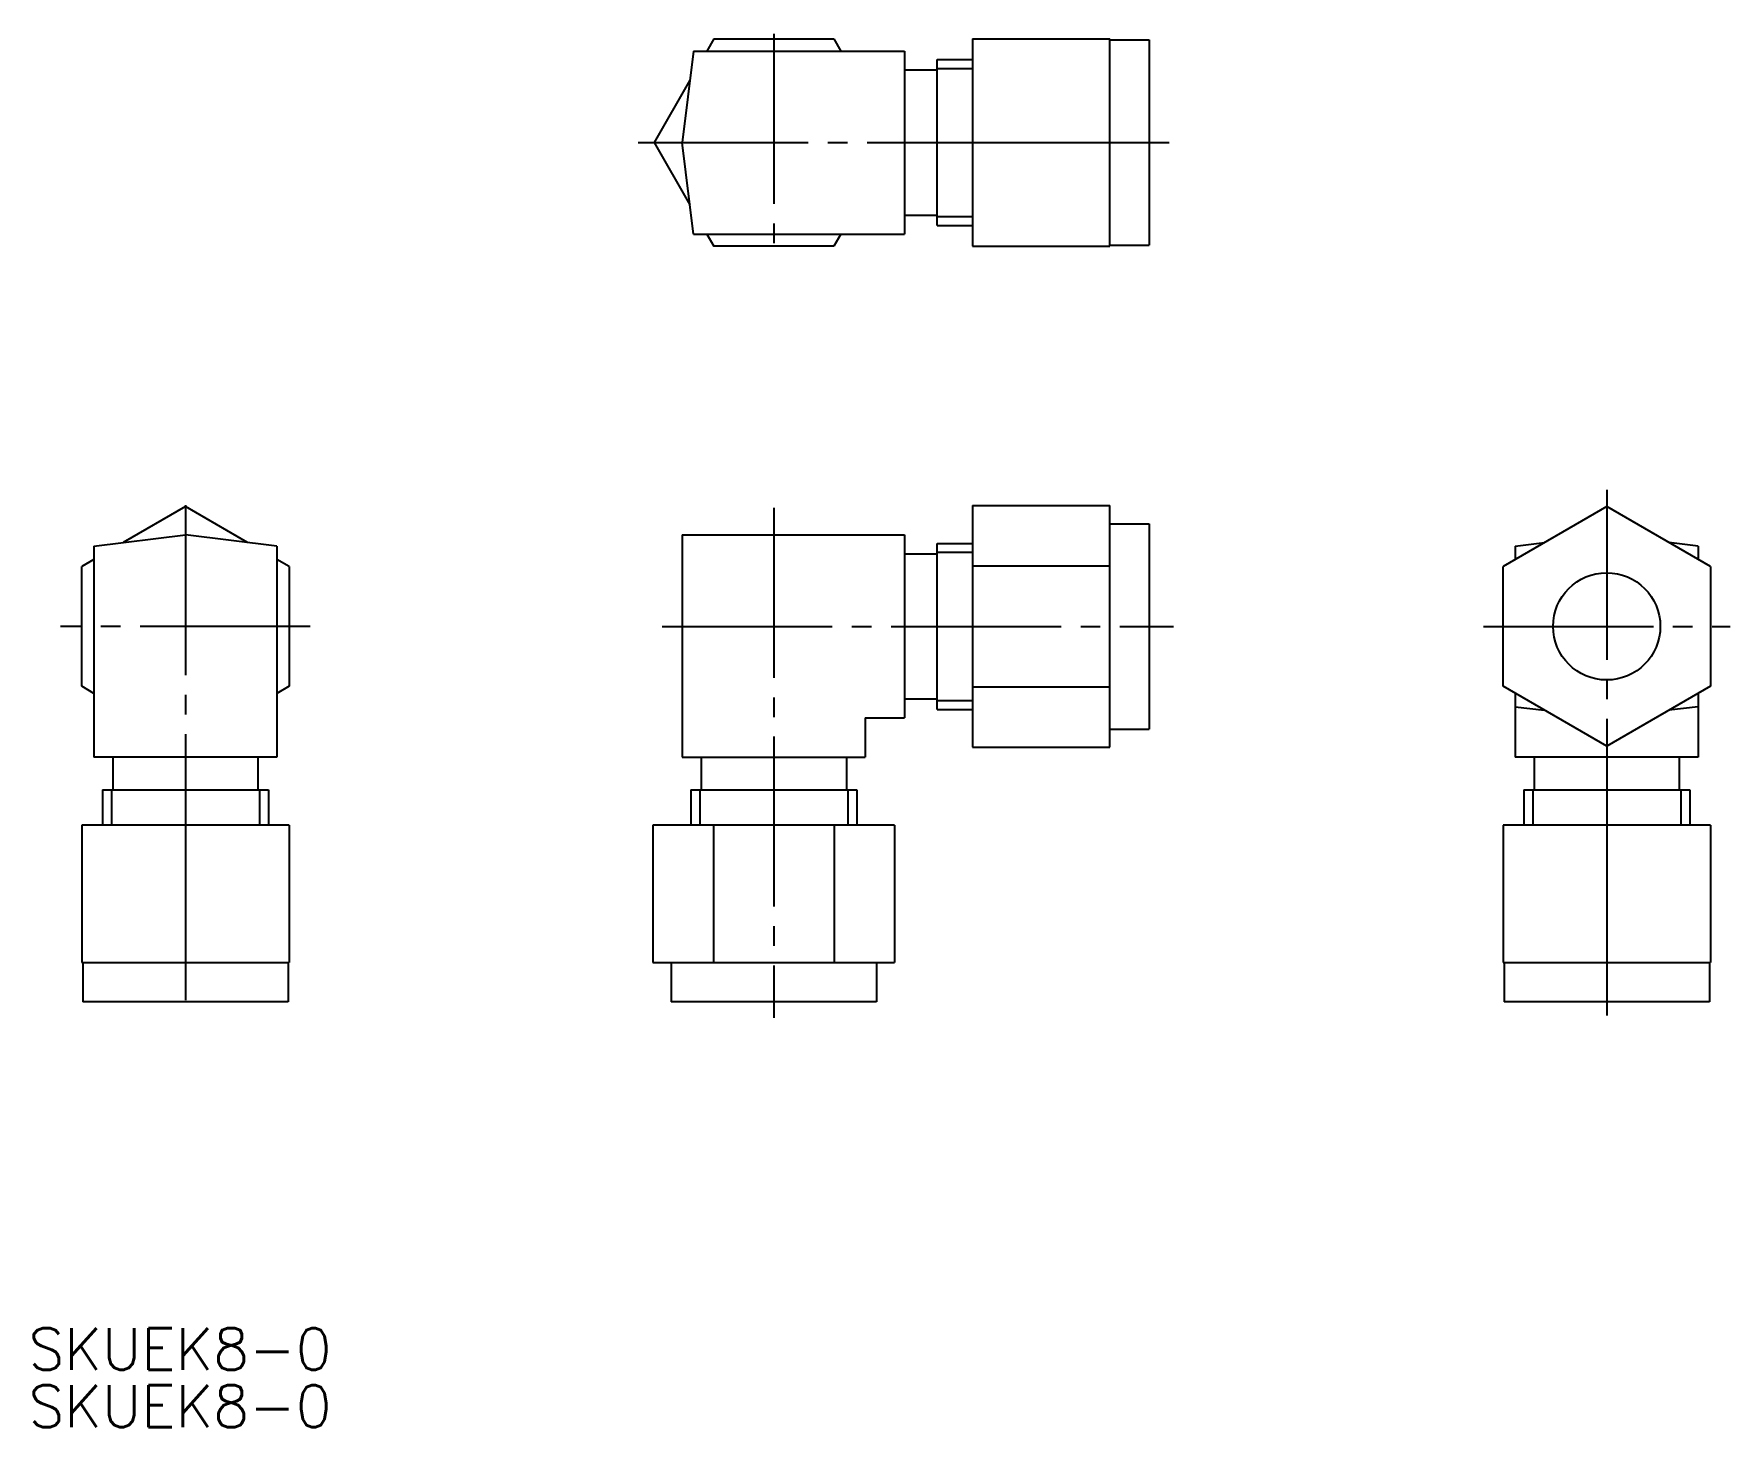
# Model space of a CAD drawing. Extents: x 33 to 163, y 67 to 173.
import ezdxf

# ---------------------------------------------------------------- set-up
doc = ezdxf.new("R2010")
doc.units = 0
doc.linetypes.add('CENTER', pattern=[17.5, 13, -1.5, 1.5, -1.5])
doc.layers.get('0').update_dxf_attribs({"linetype": 'CONTINUOUS'})
doc.layers.add('CENTER', color=1, linetype='CENTER')
doc.styles.get("Standard").update_dxf_attribs({"font": 'txt.shx', "bigfont": 'extfont.shx'})

msp = doc.modelspace()

# ---------------------------------------------------------------- linework, layer by layer
at = {"color": 7, "linetype": 'CONTINUOUS'}
for p, q in [((85.3, 173), (84.76, 172.06)), ((85.3, 173), (94.46, 173)), ((94.46, 173), (95, 172.06)), ((105.08, 173), (115.58, 173)), ((105.08, 173), (105.08, 157.13)), ((115.58, 157.13), (115.58, 173)), ((115.58, 172.91), (118.58, 172.91)), ((118.58, 172.91), (118.58, 157.21)), ((83.74, 172.06), (82.88, 165.06)), ((83.74, 172.06), (99.88, 172.06)), ((99.88, 172.06), (99.88, 158.06)), ((102.38, 158.71), (102.38, 171.41)), ((102.38, 171.41), (105.08, 171.41)), ((99.88, 170.61), (102.38, 170.61)), ((83.46, 169.82), (80.72, 165.06)), ((80.72, 165.06), (83.46, 160.31)), ((83.74, 158.06), (82.88, 165.06)), ((105.08, 165.06), (115.58, 165.06)), ((99.88, 159.51), (102.38, 159.51)), ((102.38, 158.71), (105.08, 158.71)), ((83.74, 158.06), (99.88, 158.06)), ((84.76, 158.06), (85.3, 157.13)), ((94.46, 157.13), (85.3, 157.13)), ((95, 158.06), (94.46, 157.13)), ((105.08, 157.13), (115.58, 157.13)), ((115.58, 157.21), (118.58, 157.21)), ((44.88, 137.23), (40.12, 134.48)), ((49.64, 134.48), (44.88, 137.23)), ((105.08, 137.3), (105.08, 118.83)), ((105.08, 137.3), (115.58, 137.3)), ((115.58, 118.83), (115.58, 137.3)), ((153.58, 137.23), (145.65, 132.64)), ((161.52, 132.64), (153.58, 137.23)), ((37.88, 134.2), (44.88, 135.06)), ((51.88, 134.2), (44.88, 135.06)), ((82.88, 135.06), (82.88, 118.06)), ((82.88, 135.06), (99.88, 135.06)), ((99.88, 135.06), (99.88, 121.06)), ((115.58, 135.91), (118.58, 135.91)), ((118.58, 135.91), (118.58, 120.21)), ((37.88, 134.2), (37.88, 118.06)), ((51.88, 134.2), (51.88, 118.06)), ((99.88, 133.61), (102.38, 133.61)), ((102.38, 121.71), (102.38, 134.41)), ((102.38, 134.41), (105.08, 134.41)), ((146.58, 134.2), (148.82, 134.48)), ((146.58, 134.2), (146.58, 133.18)), ((160.58, 134.2), (158.34, 134.48)), ((160.58, 134.2), (160.58, 133.18)), ((37.88, 133.18), (36.95, 132.64)), ((36.95, 123.48), (36.95, 132.64)), ((52.82, 132.64), (51.88, 133.18)), ((52.82, 132.64), (52.82, 123.48)), ((105.08, 132.68), (115.58, 132.68)), ((145.65, 123.48), (145.65, 132.64)), ((161.52, 132.64), (161.52, 123.48)), ((37.88, 122.94), (36.95, 123.48)), ((52.82, 123.48), (51.88, 122.94)), ((105.08, 123.44), (115.58, 123.44)), ((153.58, 118.9), (145.65, 123.48)), ((161.52, 123.48), (153.58, 118.9)), ((99.88, 122.51), (102.38, 122.51)), ((146.58, 122.94), (146.58, 118.06)), ((160.58, 122.94), (160.58, 118.06)), ((96.88, 121.06), (96.88, 118.06)), ((96.88, 121.06), (99.88, 121.06)), ((102.38, 121.71), (105.08, 121.71)), ((146.58, 121.92), (148.82, 121.65)), ((160.58, 121.92), (158.34, 121.65)), ((115.58, 120.21), (118.58, 120.21)), ((51.88, 118.06), (37.88, 118.06)), ((39.33, 118.06), (39.33, 115.56)), ((50.43, 118.06), (50.43, 115.56)), ((82.88, 118.06), (96.88, 118.06)), ((84.33, 118.06), (84.33, 115.56)), ((95.43, 118.06), (95.43, 115.56)), ((105.08, 118.83), (115.58, 118.83)), ((160.58, 118.06), (146.58, 118.06)), ((148.03, 118.06), (148.03, 115.56)), ((159.13, 118.06), (159.13, 115.56)), ((38.53, 115.56), (51.23, 115.56)), ((38.53, 115.56), (38.53, 112.86)), ((51.23, 115.56), (51.23, 112.86)), ((83.53, 115.56), (83.53, 112.86)), ((83.53, 115.56), (96.23, 115.56)), ((96.23, 115.56), (96.23, 112.86)), ((147.23, 115.56), (147.23, 112.86)), ((147.23, 115.56), (159.93, 115.56)), ((159.93, 115.56), (159.93, 112.86)), ((36.95, 112.86), (36.95, 102.36)), ((52.82, 112.86), (36.95, 112.86)), ((44.88, 112.86), (44.88, 102.36)), ((52.82, 112.86), (52.82, 102.36)), ((99.12, 112.86), (80.64, 112.86)), ((80.64, 112.86), (80.64, 102.36)), ((85.26, 112.86), (85.26, 102.36)), ((94.5, 112.86), (94.5, 102.36)), ((99.12, 112.86), (99.12, 102.36)), ((161.52, 112.86), (145.65, 112.86)), ((145.65, 112.86), (145.65, 102.36)), ((153.58, 112.86), (153.58, 102.36)), ((161.52, 112.86), (161.52, 102.36)), ((36.95, 102.36), (52.82, 102.36)), ((37.03, 102.36), (37.03, 99.36)), ((52.73, 102.36), (52.73, 99.36)), ((80.64, 102.36), (99.12, 102.36)), ((82.03, 102.36), (82.03, 99.36)), ((97.73, 102.36), (97.73, 99.36)), ((145.65, 102.36), (161.52, 102.36)), ((145.73, 102.36), (145.73, 99.36)), ((161.43, 102.36), (161.43, 99.36)), ((52.73, 99.36), (37.03, 99.36)), ((97.73, 99.36), (82.03, 99.36)), ((161.43, 99.36), (145.73, 99.36))]:
    msp.add_line(p, q, dxfattribs=at)
at = {"color": 3, "linetype": 'CONTINUOUS'}
for p, q in [((102.38, 170.73), (105.08, 170.73)), ((102.38, 159.4), (105.08, 159.4)), ((102.38, 133.73), (105.08, 133.73)), ((102.38, 122.4), (105.08, 122.4)), ((39.22, 115.56), (39.22, 112.86)), ((50.54, 115.56), (50.54, 112.86)), ((84.22, 115.56), (84.22, 112.86)), ((95.54, 115.56), (95.54, 112.86)), ((147.92, 115.56), (147.92, 112.86)), ((159.24, 115.56), (159.24, 112.86))]:
    msp.add_line(p, q, dxfattribs=at)
at = {"color": 7, "linetype": 'CONTINUOUS'}
msp.add_circle((153.58, 128.06), 4.1, dxfattribs=at)
at = {"layer": 'CENTER', "color": 1, "linetype": 'CENTER'}
for p, q in [((89.88, 173.37), (89.88, 156.3)), ((79.51, 165.06), (120.11, 165.06)), ((153.58, 138.5), (153.58, 98.29)), ((44.88, 137.33), (44.88, 99.48)), ((89.88, 137.13), (89.88, 98.13)), ((54.42, 128.06), (35.34, 128.06)), ((81.35, 128.06), (120.46, 128.06)), ((144.15, 128.06), (163.02, 128.06))]:
    msp.add_line(p, q, dxfattribs=at)

# ---------------------------------------------------------------- texts
at = {"color": 7, "linetype": 'CONTINUOUS'}
for p in [(32.88, 71.2), (32.88, 66.83)]:
    msp.add_text('SKUEK8-0', height=3.2, dxfattribs=at).set_placement(p)

doc.saveas('drawing.dxf')
